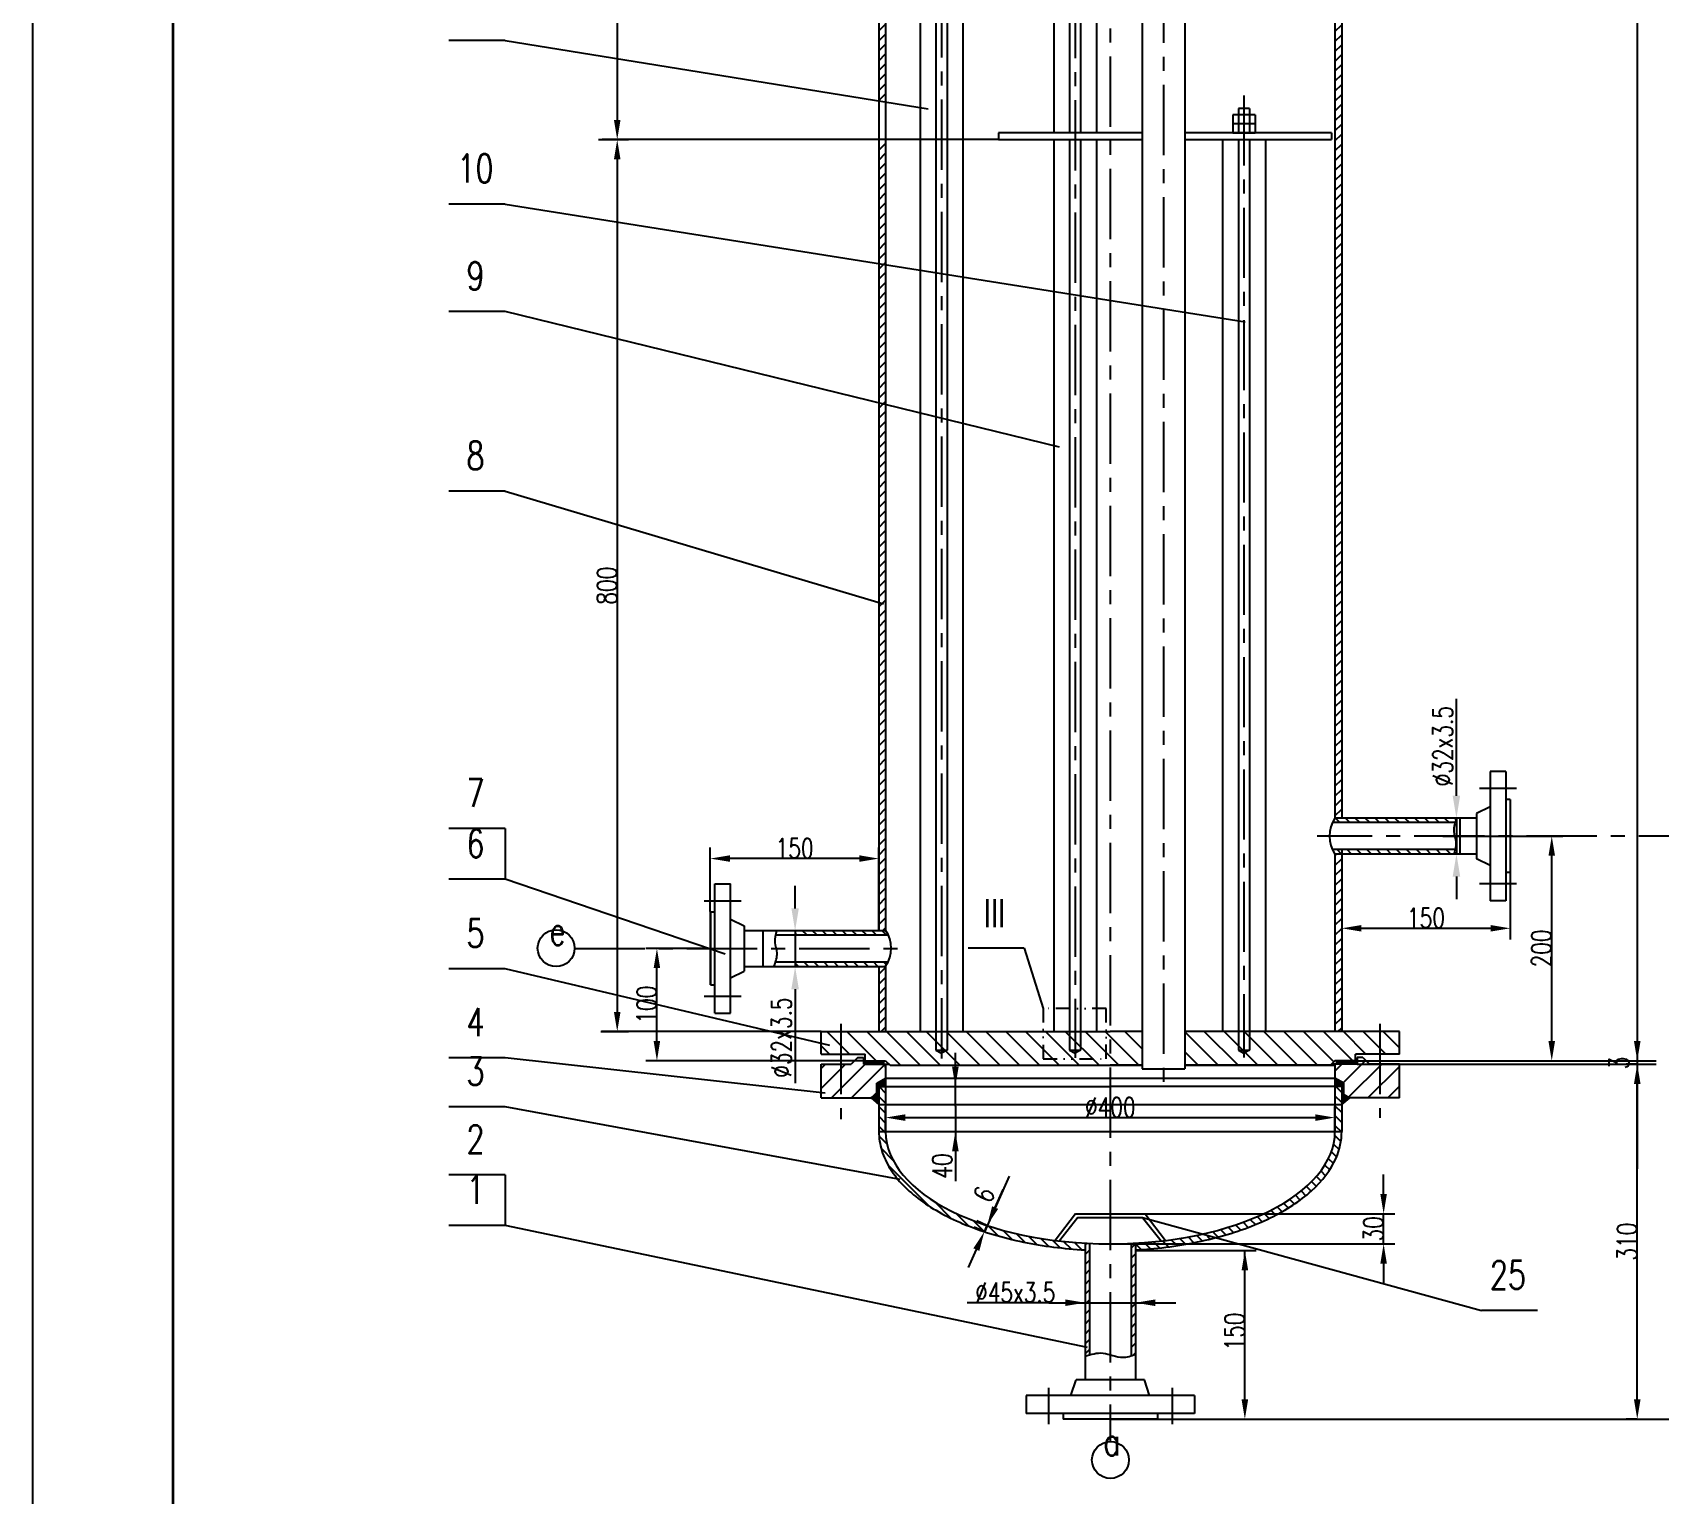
# Model space of a CAD drawing. Extents: x -11639 to -9817, y 3347 to 4292.
# Drawn here: x -11624.1 to -11334.4, y 3637.3 to 3897.5 of the extents above; entities that cross this region are included whole.
import ezdxf
from ezdxf.enums import TextEntityAlignment as Align

# ---------------------------------------------------------------- set-up
doc = ezdxf.new("R2010")
doc.units = 0
doc.header["$LTSCALE"] = 10
doc.header["$MEASUREMENT"] = 0
doc.linetypes.add('CENTER', pattern=[2, 1.25, -0.25, 0.25, -0.25])
doc.linetypes.add('DIVIDE2', pattern=[0.625, 0.25, -0.125, 0, -0.125, 0, -0.125])
doc.layers.get('0').update_dxf_attribs({"linetype": 'CONTINUOUS'})
doc.layers.get('DEFPOINTS').update_dxf_attribs({"linetype": 'CONTINUOUS'})
doc.layers.add('1', color=2, linetype='CONTINUOUS')
doc.layers.add('LK', color=240, linetype='CONTINUOUS')
doc.styles.add('HZ', font='txt', dxfattribs={"width": 0.75, "bigfont": 'hztxt'})
doc.styles.get("Standard").update_dxf_attribs({"font": 'simplex', "width": 0.75, "bigfont": 'hztxt'})
doc.dimstyles.get("Standard").update_dxf_attribs({"dimtxt": 0.18, "dimasz": 0.18, "dimexe": 0.18, "dimexo": 0.0625, "dimgap": 0.09, "dimtad": 0, "dimtih": 1, "dimtoh": 1, "dimdec": 4, "dimzin": 0, "dimtxsty": 'STANDARD', "dimcen": 0.09, "dimazin": 3, "dimtfac": 1, "dimtdec": 4, "dimtofl": 0, "dimtmove": 0, "dimatfit": 3, "dimtolj": 1, "dimtzin": 0})
pattern_1 = [(315, (-11803.35468, 4643.82579), (-0.088388348, -0.088388348), []), (225, (-11803.35468, 4643.82579), (-0.088388348, 0.088388348), [])]
pattern_2 = [(225, (-11061.0295, 4643.82579), (0.088388348, -0.088388348), []), (315, (-11061.0295, 4643.82579), (0.088388348, 0.088388348), [])]
pattern_3 = [(45, (-11803.3547, 3276.7197), (-1.767767, 1.767767), [])]
pattern_4 = [(45, (-11803.3547, 3260.2741), (-0.8838835, 0.8838835), [])]
pattern_5 = [(135, (-11803.3547, 3260.2741), (-0.8838835, -0.8838835), [])]

# ---------------------------------------------------------------- blocks, each defined once
blk = doc.blocks.new('*D15')
at = {"layer": '1', "color": 0}
for p, q in [((412.36, 491.62), (412.36, 475.79)), ((442.36, 488.32), (442.36, 475.79)), ((415.86, 477.79), (438.86, 477.79))]:
    blk.add_line(p, q, dxfattribs=at)
for points in [[(415.86, 478.37), (415.86, 477.21), (412.36, 477.79)], [(438.86, 478.37), (438.86, 477.21), (442.36, 477.79)]]:
    blk.add_solid(points, dxfattribs=at)
at = {"layer": 'DEFPOINTS', "color": 0}
for p in [(412.36, 491.68), (442.36, 488.38), (442.36, 477.79)]:
    blk.add_point(p, dxfattribs=at)
at = {"layer": '1', "color": 0, "insert": (427.36, 479.63), "char_height": 3.5, "attachment_point": 5, "style": 'HZ'}
blk.add_mtext('\\A1;150', dxfattribs=at)
blk = doc.blocks.new('*D16')
at = {"layer": '1', "color": 0}
for p, q in [((299.96, 470.76), (299.96, 482.2)), ((329.96, 467.46), (329.96, 482.2)), ((326.46, 480.2), (303.46, 480.2))]:
    blk.add_line(p, q, dxfattribs=at)
for points in [[(303.46, 480.79), (303.46, 479.62), (299.96, 480.2)], [(326.46, 480.79), (326.46, 479.62), (329.96, 480.2)]]:
    blk.add_solid(points, dxfattribs=at)
at = {"layer": 'DEFPOINTS', "color": 0}
for p in [(299.96, 480.2), (299.96, 470.7), (329.96, 467.4)]:
    blk.add_point(p, dxfattribs=at)
at = {"layer": '1', "color": 0, "insert": (314.96, 482.04), "char_height": 3.5, "attachment_point": 5, "style": 'HZ'}
blk.add_mtext('\\A1;150', dxfattribs=at)
blk = doc.blocks.new('*D17')
at = {"color": 0, "linetype": 'BYBLOCK'}
for p, q in [((299.66, 474.2), (288.45, 474.2)), ((290.45, 457.7), (290.45, 470.7)), ((307.31, 454.2), (288.45, 454.2))]:
    blk.add_line(p, q, dxfattribs=at)
for points in [[(289.87, 470.7), (291.03, 470.7), (290.45, 474.2)], [(289.87, 457.7), (291.03, 457.7), (290.45, 454.2)]]:
    blk.add_solid(points, dxfattribs=at)
at = {"layer": 'DEFPOINTS', "color": 0, "linetype": 'BYBLOCK'}
for p in [(290.45, 474.2), (299.72, 474.2), (307.37, 454.2)]:
    blk.add_point(p, dxfattribs=at)
at = {"color": 0, "linetype": 'BYBLOCK', "insert": (288.61, 464.2), "char_height": 3.5, "attachment_point": 5, "rotation": 90, "style": 'HZ'}
blk.add_mtext('\\A1;100', dxfattribs=at)
blk = doc.blocks.new('*D18')
at = {"layer": '1', "color": 0}
for p, q in [((280.45, 618.2), (285.39, 618.2)), ((283.39, 614.7), (283.39, 462.9)), ((280.45, 459.4), (285.39, 459.4))]:
    blk.add_line(p, q, dxfattribs=at)
for points in [[(282.8, 614.7), (283.97, 614.7), (283.39, 618.2)], [(282.8, 462.9), (283.97, 462.9), (283.39, 459.4)]]:
    blk.add_solid(points, dxfattribs=at)
at = {"layer": 'DEFPOINTS', "color": 0}
for p in [(280.39, 618.2), (280.39, 459.4), (283.39, 459.4)]:
    blk.add_point(p, dxfattribs=at)
at = {"layer": '1', "color": 0, "insert": (281.55, 538.8), "char_height": 3.5, "attachment_point": 5, "rotation": 90, "style": 'HZ'}
blk.add_mtext('\\A1;800', dxfattribs=at)
blk = doc.blocks.new('*D28')
at = {"layer": '1', "color": 0}
for p, q in [((331.16, 441.66), (331.16, 446.09)), ((411.16, 441.66), (411.16, 446.09)), ((334.66, 444.09), (407.66, 444.09))]:
    blk.add_line(p, q, dxfattribs=at)
for points in [[(334.66, 444.67), (334.66, 443.5), (331.16, 444.09)], [(407.66, 444.67), (407.66, 443.5), (411.16, 444.09)]]:
    blk.add_solid(points, dxfattribs=at)
at = {"layer": 'DEFPOINTS', "color": 0}
for p in [(411.16, 444.09), (331.16, 441.6), (411.16, 441.6)]:
    blk.add_point(p, dxfattribs=at)
at = {"layer": '1', "color": 0, "insert": (371.16, 445.93), "char_height": 3.5, "attachment_point": 5, "style": 'HZ'}
blk.add_mtext('\\A1;%%c400', dxfattribs=at)
blk = doc.blocks.new('*D70')
at = {"color": 0, "linetype": 'BYBLOCK'}
for p, q in [((350.67, 428.07), (352.1, 431.26)), ((348.69, 423.8), (346.92, 424.59)), ((349.18, 424.9), (347.41, 425.69)), ((348.74, 423.77), (349.24, 424.87)), ((348.74, 423.77), (349.24, 424.87)), ((347.31, 420.58), (345.88, 417.38))]:
    blk.add_line(p, q, dxfattribs=at)
for points in [[(350.13, 428.3), (351.2, 427.83), (349.24, 424.87)], [(346.78, 420.82), (347.85, 420.34), (348.74, 423.77)]]:
    blk.add_solid(points, dxfattribs=at)
at = {"layer": 'DEFPOINTS', "color": 0, "linetype": 'BYBLOCK'}
for p in [(348.74, 423.77), (349.24, 424.87), (349.24, 424.87)]:
    blk.add_point(p, dxfattribs=at)
at = {"color": 0, "linetype": 'BYBLOCK', "insert": (348.7, 430.42), "char_height": 3.5, "attachment_point": 5, "rotation": 65.8772, "style": 'HZ'}
blk.add_mtext('\\A1;6', dxfattribs=at)
blk = doc.blocks.new('*D73')
at = {"color": 0, "linetype": 'BYBLOCK'}
for p, q in [((419.82, 430.46), (419.82, 433.96)), ((416.14, 426.96), (421.82, 426.96)), ((419.82, 421.6), (419.82, 426.96)), ((416.14, 421.6), (421.82, 421.6)), ((419.82, 418.1), (419.82, 414.6))]:
    blk.add_line(p, q, dxfattribs=at)
for points in [[(419.24, 430.46), (420.4, 430.46), (419.82, 426.96)], [(419.24, 418.1), (420.4, 418.1), (419.82, 421.6)]]:
    blk.add_solid(points, dxfattribs=at)
at = {"layer": 'DEFPOINTS', "color": 0, "linetype": 'BYBLOCK'}
for p in [(416.08, 426.96), (419.82, 426.96), (416.08, 421.6)]:
    blk.add_point(p, dxfattribs=at)
at = {"color": 0, "linetype": 'BYBLOCK', "insert": (417.98, 424.28), "char_height": 3.5, "attachment_point": 5, "rotation": 90, "style": 'HZ'}
blk.add_mtext('\\A1;30', dxfattribs=at)

msp = doc.modelspace()

# ---------------------------------------------------------------- hatches: boundary and pattern name
at = {"layer": '1'}
h = msp.add_hatch(dxfattribs=at)
h.set_pattern_fill('ANSI31', color=256, scale=10, style=0)
h.set_pattern_definition(pattern_4)
h.paths.add_polyline_path([(-11472.19209, 4102.87345), (-11473.39209, 4102.87345), (-11473.39209, 4071.09846), (-11472.19209, 4070.8522)])
h.paths.add_polyline_path([(-11472.19209, 4070.8522), (-11473.39209, 4071.09846), (-11473.39209, 4043.65665), (-11472.19209, 4043.35355)])
h.paths.add_polyline_path([(-11472.19209, 4037.68191), (-11473.39209, 4037.40022), (-11473.39209, 3991.64415), (-11472.19209, 3991.64415)])
h.paths.add_polyline_path([(-11472.19209, 3991.64415), (-11473.39209, 3991.64415), (-11473.39209, 3954.1674), (-11472.19209, 3953.81905)])
h.paths.add_polyline_path([(-11472.19209, 3953.81905), (-11473.39209, 3954.1674), (-11473.39209, 3906.74762), (-11472.19209, 3906.28177)])
h.paths.add_polyline_path([(-11472.19209, 3906.28177), (-11473.39209, 3906.74762), (-11473.39209, 3885.37799), (-11472.19209, 3885.18402)])
h.paths.add_polyline_path([(-11472.19209, 3878.47201), (-11473.39209, 3878.47201), (-11473.39209, 3856.42515), (-11472.19209, 3856.2343)])
h.paths.add_polyline_path([(-11472.19209, 3856.2343), (-11473.39209, 3856.42515), (-11473.39209, 3831.60603), (-11472.19209, 3831.31285)])
h.paths.add_polyline_path([(-11472.19209, 3831.31285), (-11473.39209, 3831.60603), (-11473.39209, 3796.0625), (-11472.19209, 3795.70459)])
h.paths.add_polyline_path([(-11472.19209, 3795.70459), (-11473.39209, 3796.0625), (-11473.39209, 3737.67201), (-11472.19209, 3737.67201)])
h = msp.add_hatch(dxfattribs=at)
h.set_pattern_fill('ANSI31', color=256, scale=10, style=0)
h.set_pattern_definition(pattern_4)
h.paths.add_polyline_path([(-11390.99209, 3991.64415), (-11392.19209, 3991.64415), (-11392.19209, 3978.08977), (-11392.19209, 3757.67201), (-11390.99209, 3757.67201)])
h = msp.add_hatch(dxfattribs=at)
h.set_pattern_fill('ANSI31', color=256, scale=10, angle=90, style=0)
h.set_pattern_definition(pattern_5)
h.paths.add_polyline_path([(-11472.15189, 3737.67201), (-11488.30099, 3737.67201), (-11488.30099, 3736.87201), (-11471.71098, 3736.87201, 0.040163818)])
h.paths.add_polyline_path([(-11471.76675, 3732.07201), (-11488.30099, 3732.07201), (-11488.30099, 3731.27201), (-11472.23341, 3731.27201, 0.040724301)])
h.paths.add_polyline_path([(-11370.5728, 3757.67201), (-11392.19209, 3757.67201, 0.040438111), (-11392.64574, 3756.87201), (-11370.5728, 3756.87201)])
h.paths.add_polyline_path([(-11370.5728, 3752.07201), (-11392.64574, 3752.07201, 0.040438111), (-11392.19209, 3751.27201), (-11370.5728, 3751.27201)])
h = msp.add_hatch(dxfattribs=at)
h.set_pattern_fill('ANSI31', color=256, scale=10, style=0)
h.set_pattern_definition(pattern_4)
h.paths.add_polyline_path([(-11390.99209, 3751.27201), (-11392.19209, 3751.27201), (-11392.19209, 3719.67201), (-11390.99209, 3719.67201)])
h = msp.add_hatch(dxfattribs=at)
h.set_pattern_fill('ANSI31', color=256, scale=10, style=0)
h.set_pattern_definition(pattern_4)
h.paths.add_polyline_path([(-11472.19209, 3731.27201), (-11473.39209, 3731.27201), (-11473.39209, 3719.67201), (-11472.19209, 3719.67201)])
h = msp.add_hatch(dxfattribs=at)
h.set_pattern_fill('ANSI31', color=256, scale=20, angle=90, style=0)
h.set_pattern_definition([(135, (-11803.3547, 3276.7197), (-1.767767, -1.767767), [])])
h.paths.add_polyline_path([(-11483.65058, 3719.67201), (-11483.65058, 3715.67201), (-11475.85058, 3715.67201), (-11475.85058, 3714.47201), (-11472.19209, 3714.47201), (-11471.39209, 3713.67201), (-11432.19209, 3713.67201), (-11432.19209, 3719.67201)])
h.paths.add_polyline_path([(-11426.52448, 3719.67201), (-11432.19209, 3719.67201), (-11432.19209, 3713.67201), (-11426.52448, 3713.67201)])
h.paths.add_polyline_path([(-11392.99209, 3713.67201), (-11392.19209, 3714.47201), (-11388.5336, 3714.47201), (-11388.5336, 3715.67201), (-11380.7336, 3715.67201), (-11380.7336, 3719.67201), (-11418.92448, 3719.67201), (-11418.92448, 3713.67201)])
h = msp.add_hatch(dxfattribs=at)
h.set_pattern_fill('ANSI31', color=256, scale=20, style=0)
h.set_pattern_definition(pattern_3)
h.paths.add_polyline_path([(-11483.65058, 3713.87201), (-11483.65058, 3707.87201), (-11474.78981, 3707.87201), (-11473.75058, 3708.47201), (-11473.75058, 3710.47201), (-11472.19209, 3711.3718), (-11472.19209, 3713.67201), (-11472.19209, 3713.87201), (-11476.15058, 3713.87201)])
h.paths.add_polyline_path([(-11388.2336, 3713.87201), (-11392.19209, 3713.87201), (-11392.19209, 3711.3718), (-11390.6336, 3710.47201), (-11390.6336, 3708.47201), (-11389.59437, 3707.87201), (-11380.7336, 3707.87201), (-11380.7336, 3713.87201)])
h = msp.add_hatch(dxfattribs=at)
h.set_pattern_fill('ANSI37', color=256, style=0)
h.set_pattern_definition(pattern_1)
h.paths.add_polyline_path([(-11475.85058, 3714.47201), (-11475.85058, 3713.87201), (-11472.49209, 3713.87201), (-11472.49209, 3714.47201)])
h = msp.add_hatch(dxfattribs=at)
h.set_pattern_fill('ANSI37', color=256, style=0)
h.set_pattern_definition(pattern_2)
h.paths.add_polyline_path([(-11391.89209, 3714.47201), (-11391.89209, 3713.87201), (-11388.5336, 3713.87201), (-11388.5336, 3714.47201)])
h = msp.add_hatch(dxfattribs=at)
h.set_pattern_fill('ANSI31', color=256, scale=20, style=0)
h.set_pattern_definition(pattern_3)
h.paths.add_polyline_path([(-11386.0336, 3713.87201), (-11386.6336, 3714.47201), (-11388.2336, 3714.47201), (-11388.2336, 3713.87201)])
h.paths.add_polyline_path([(-11388.2336, 3715.07201), (-11388.2336, 3714.47201), (-11386.6336, 3714.47201), (-11387.2336, 3715.07201)])
h = msp.add_hatch(dxfattribs=at)
h.set_pattern_fill('ANSI37', color=256, style=0)
h.set_pattern_definition(pattern_1)
h.paths.add_polyline_path([(-11473.39209, 3706.70662), (-11474.78981, 3707.87201), (-11473.75058, 3708.47201), (-11473.39209, 3708.47201)])
h.paths.add_polyline_path([(-11473.39209, 3708.47201), (-11473.75058, 3708.47201), (-11473.75058, 3710.47201), (-11473.39209, 3710.47201)])
h.paths.add_polyline_path([(-11473.39209, 3709.87345), (-11473.39209, 3710.47201), (-11472.19209, 3710.47201), (-11472.19209, 3709.87345)])
h.paths.add_polyline_path([(-11472.19209, 3711.3718), (-11472.19209, 3710.47201), (-11473.75058, 3710.47201)])
h = msp.add_hatch(dxfattribs=at)
h.set_pattern_fill('ANSI37', color=256, style=0)
h.set_pattern_definition(pattern_2)
h.paths.add_polyline_path([(-11390.99209, 3706.70662), (-11389.59437, 3707.87201), (-11390.6336, 3708.47201), (-11390.99209, 3708.47201)])
h.paths.add_polyline_path([(-11390.99209, 3708.47201), (-11390.6336, 3708.47201), (-11390.6336, 3710.47201), (-11390.99209, 3710.47201)])
h.paths.add_polyline_path([(-11390.99209, 3709.87345), (-11390.99209, 3710.47201), (-11392.19209, 3710.47201), (-11392.19209, 3709.87345)])
h.paths.add_polyline_path([(-11392.19209, 3711.3718), (-11392.19209, 3710.47201), (-11390.6336, 3710.47201)])
h = msp.add_hatch(dxfattribs=at)
h.set_pattern_fill('ANSI31', color=256, scale=10, angle=90, style=0)
h.set_pattern_definition(pattern_5)
edge = h.paths.add_edge_path()
edge.add_ellipse((-11432.19209, 3701.87345), major_axis=(40, 0), ratio=0.5, start_angle=180, end_angle=263.5405502, ccw=False)
edge.add_line((-11472.19209, 3701.87345), (-11473.39209, 3701.87345))
edge.add_spline(control_points=[(-11473.39209, 3701.87345), (-11473.39209, 3700.73008), (-11473.21585, 3699.58721), (-11472.52545, 3697.35054), (-11472.01204, 3696.25689), (-11470.96176, 3694.59615), (-11470.5279, 3694.00296), (-11470.04609, 3693.42395)], knot_values=[3.141592654, 3.141592654, 3.141592654, 3.141592654, 3.294722123, 3.294722123, 3.447851593, 3.447851593, 3.535837972, 3.535837972, 3.535837972, 3.535837972], degree=3, periodic=0)
edge.add_spline(control_points=[(-11470.04609, 3693.42395), (-11468.93317, 3692.0865), (-11467.56444, 3690.82471), (-11463.69198, 3687.9792), (-11460.95114, 3686.49156), (-11454.76888, 3683.98121), (-11451.32763, 3682.95933), (-11444.16264, 3681.48314), (-11440.45607, 3681.00852), (-11436.69209, 3680.79853)], knot_values=[3.535837972, 3.535837972, 3.535837972, 3.535837972, 3.739078808, 3.739078808, 4.030306023, 4.030306023, 4.321533238, 4.321533238, 4.601330887, 4.601330887, 4.601330887, 4.601330887], degree=3, periodic=0)
edge.add_line((-11436.69209, 3680.79853), (-11436.69209, 3682.00041))
edge = h.paths.add_edge_path()
edge.add_spline(control_points=[(-11427.69209, 3680.79874), (-11426.6086, 3680.85906), (-11425.5298, 3680.94118), (-11420.58754, 3681.42053), (-11416.82284, 3682.0799), (-11409.81013, 3683.91796), (-11406.56285, 3685.09611), (-11400.84427, 3687.89124), (-11398.37257, 3689.50745), (-11394.40881, 3693.08816), (-11392.91429, 3695.05627), (-11391.33885, 3698.67581), (-11390.99209, 3700.27342), (-11390.99209, 3701.87345)], knot_values=[4.823447717, 4.823447717, 4.823447717, 4.823447717, 4.903987668, 4.903987668, 5.195214883, 5.195214883, 5.486442098, 5.486442098, 5.777669313, 5.777669313, 6.068896528, 6.068896528, 6.283185307, 6.283185307, 6.283185307, 6.283185307], degree=3, periodic=0)
edge.add_line((-11390.99209, 3701.87345), (-11392.19209, 3701.87345))
edge.add_ellipse((-11432.19209, 3701.87345), major_axis=(40, 0), ratio=0.5, start_angle=276.4594498, end_angle=360, ccw=False)
edge.add_line((-11427.69209, 3682.00041), (-11427.69209, 3680.79874))
h.paths.add_polyline_path([(-11390.99209, 3706.70662), (-11392.19209, 3706.70662), (-11392.19209, 3701.87345), (-11390.99209, 3701.87345)])
h.paths.add_polyline_path([(-11390.99209, 3709.87345), (-11392.19209, 3709.87345), (-11392.19209, 3706.70662), (-11390.99209, 3706.70662)])
h.paths.add_polyline_path([(-11472.19209, 3709.87345), (-11473.39209, 3709.87345), (-11473.39209, 3706.70662), (-11472.19209, 3706.70662)])
h.paths.add_polyline_path([(-11472.19209, 3706.70662), (-11473.39209, 3706.70662), (-11473.39209, 3701.87345), (-11472.19209, 3701.87345)])
h = msp.add_hatch(dxfattribs=at)
h.set_pattern_fill('ANSI31', color=256, scale=10, style=0)
h.set_pattern_definition(pattern_4)
edge = h.paths.add_edge_path()
edge.add_line((-11435.89209, 3671.39824), (-11436.69209, 3671.39824))
edge.add_line((-11436.69209, 3671.39824), (-11436.69209, 3669.39824))
edge.add_line((-11436.69209, 3669.39824), (-11436.69209, 3661.89749))
edge.add_spline(control_points=[(-11436.69169, 3661.8976), (-11436.42513, 3661.97702), (-11436.15857, 3662.05644), (-11435.89209, 3662.12931)], knot_values=[0, 0, 0, 0, 0.809317009, 0.809317009, 0.809317009, 0.809317009], degree=3, periodic=0)
edge.add_line((-11435.89209, 3662.12931), (-11435.89209, 3671.39824))
edge = h.paths.add_edge_path()
edge.add_ellipse((-11432.19209, 3701.87345), major_axis=(40, 0), ratio=0.5, start_angle=263.5405502, end_angle=264.6925533, ccw=False)
edge.add_line((-11436.69209, 3682.00041), (-11436.69209, 3671.39824))
edge.add_line((-11436.69209, 3671.39824), (-11435.89209, 3671.39824))
edge.add_line((-11435.89209, 3671.39824), (-11435.89209, 3681.95919))
edge = h.paths.add_edge_path()
edge.add_line((-11427.69209, 3681.94041), (-11427.69209, 3682.00041))
edge.add_ellipse((-11432.19209, 3701.87345), major_axis=(40, 0), ratio=0.5, start_angle=275.3074467, end_angle=276.4594498, ccw=False)
edge.add_line((-11428.49209, 3681.95919), (-11428.49209, 3671.39824))
edge.add_line((-11428.49209, 3671.39824), (-11427.69209, 3671.39824))
edge.add_line((-11427.69209, 3671.39824), (-11427.69209, 3681.94041))
edge = h.paths.add_edge_path()
edge.add_line((-11427.69209, 3671.39824), (-11428.49209, 3671.39824))
edge.add_line((-11428.49209, 3671.39824), (-11428.49209, 3661.95485))
edge.add_spline(control_points=[(-11428.49209, 3661.95485), (-11428.23535, 3662.03532), (-11427.97868, 3662.12643), (-11427.722, 3662.21753)], knot_values=[8.362433225, 8.362433225, 8.362433225, 8.362433225, 9.154489344, 9.154489344, 9.154489344, 9.154489344], degree=3, periodic=0)
edge.add_line((-11427.69209, 3662.22805), (-11427.69209, 3671.39824))

# ---------------------------------------------------------------- linework, layer by layer
at = {"color": 0, "linetype": 'BYBLOCK'}
for p, q in [((-11519.9692, 4048.65436), (-11519.9692, 3881.97201)), ((-11523.32206, 3878.47201), (-11517.9692, 3878.47201)), ((-11370.5728, 3761.67201), (-11370.5728, 3765.67201)), ((-11370.5728, 3757.67201), (-11370.5728, 3751.27201)), ((-11372.9783, 3754.47201), (-11351.60807, 3754.47201)), ((-11353.60807, 3717.97201), (-11353.60807, 3750.97201)), ((-11488.30099, 3741.61391), (-11488.30099, 3745.61391)), ((-11370.5728, 3747.27201), (-11370.5728, 3743.27201)), ((-11488.30099, 3737.61391), (-11488.30099, 3731.21391)), ((-11488.30099, 3727.21391), (-11488.30099, 3723.21391)), ((-11372.9783, 3714.47201), (-11351.60807, 3714.47201)), ((-11338.44311, 3713.87201), (-11340.38311, 3713.87201)), ((-11338.38311, 3654.17372), (-11338.38311, 3710.37201)), ((-11472.19209, 3709.87345), (-11457.7732, 3709.87345)), ((-11459.7732, 3706.37345), (-11459.7732, 3705.37345)), ((-11472.19209, 3701.87345), (-11457.7732, 3701.87345)), ((-11436.69209, 3681.94041), (-11436.69209, 3669.39824)), ((-11427.69209, 3681.94041), (-11427.69209, 3669.39824)), ((-11427.69209, 3680.67177), (-11406.23414, 3680.67177)), ((-11408.23414, 3654.17372), (-11408.23414, 3680.67177)), ((-11443.14573, 3671.39824), (-11420.4983, 3671.39824)), ((-11432.13209, 3650.67372), (-11406.23414, 3650.67372)), ((-11338.44311, 3650.67372), (-11340.38311, 3650.67372))]:
    msp.add_line(p, q, dxfattribs=at)
for points in [[(-11520.55253, 3881.97201), (-11519.38587, 3881.97201), (-11519.9692, 3878.47201)], [(-11371.23946, 3761.67201), (-11369.90613, 3761.67201), (-11370.5728, 3757.67201)], [(-11354.1914, 3750.97201), (-11353.02474, 3750.97201), (-11353.60807, 3754.47201)], [(-11371.23946, 3747.27201), (-11369.90613, 3747.27201), (-11370.5728, 3751.27201)], [(-11488.96766, 3741.61391), (-11487.63432, 3741.61391), (-11488.30099, 3737.61391)], [(-11488.96766, 3727.21391), (-11487.63432, 3727.21391), (-11488.30099, 3731.21391)], [(-11354.1914, 3717.97201), (-11353.02474, 3717.97201), (-11353.60807, 3714.47201)], [(-11338.96645, 3717.97201), (-11337.79978, 3717.97201), (-11338.38311, 3714.47201)], [(-11460.35653, 3713.41219), (-11459.18987, 3713.41219), (-11459.7732, 3709.91219)], [(-11338.96645, 3710.37201), (-11337.79978, 3710.37201), (-11338.38311, 3713.87201)], [(-11460.35653, 3698.37345), (-11459.18987, 3698.37345), (-11459.7732, 3701.87345)], [(-11408.81747, 3677.17177), (-11407.65081, 3677.17177), (-11408.23414, 3680.67177)], [(-11440.19209, 3671.98157), (-11440.19209, 3670.81491), (-11436.69209, 3671.39824)], [(-11424.19158, 3671.98157), (-11424.19158, 3670.81491), (-11427.69158, 3671.39824)], [(-11408.81747, 3654.17372), (-11407.65081, 3654.17372), (-11408.23414, 3650.67372)], [(-11338.96645, 3654.17372), (-11337.79978, 3654.17372), (-11338.38311, 3650.67372)]]:
    msp.add_solid(points, dxfattribs=at)
at = {"layer": '1'}
for p, q in [((-11624.05331, 4292.20367), (-11624.05331, 3451.20367)), ((-11599.05331, 4282.20367), (-11599.05331, 3461.20367)), ((-11338.38311, 4186.58051), (-11338.38311, 3695.21122)), ((-11392.19209, 4137.22642), (-11392.19209, 3757.67201)), ((-11390.99209, 4137.22642), (-11390.99209, 3757.67201)), ((-11539.91928, 3896.13196), (-11549.91928, 3896.13196)), ((-11539.91928, 3896.13196), (-11464.58681, 3883.95464)), ((-11452.09209, 3878.47201), (-11522.64559, 3878.47201)), ((-11539.91928, 3867.00581), (-11549.91928, 3867.00581)), ((-11539.91928, 3867.00581), (-11408.16171, 3846.05074)), ((-11539.91928, 3847.85974), (-11549.91928, 3847.85974)), ((-11441.21778, 3823.74531), (-11539.91928, 3847.85974)), ((-11539.91928, 3815.9049), (-11549.91928, 3815.9049)), ((-11539.91928, 3815.9049), (-11472.57086, 3795.81756)), ((-11370.5728, 3765.67201), (-11370.5728, 3778.94219)), ((-11539.91928, 3755.81202), (-11549.91928, 3755.81202)), ((-11539.91928, 3755.81202), (-11539.91928, 3746.81202)), ((-11539.91928, 3755.81202), (-11539.91928, 3746.81202)), ((-11539.91928, 3746.81202), (-11549.91928, 3746.81202)), ((-11500.74346, 3733.4869), (-11539.91928, 3746.81202)), ((-11503.39209, 3727.97201), (-11503.39209, 3740.97201)), ((-11447.50061, 3734.51572), (-11457.50061, 3734.51572)), ((-11447.50061, 3734.51572), (-11444.13761, 3723.78887)), ((-11539.91928, 3730.86325), (-11549.91928, 3730.86325)), ((-11482.10989, 3717.18519), (-11539.91928, 3730.86325)), ((-11488.30099, 3723.21391), (-11488.30099, 3710.47486)), ((-11483.65058, 3719.67201), (-11522.75028, 3719.67201)), ((-11459.7732, 3706.37345), (-11459.7732, 3715.87734)), ((-11539.91928, 3714.98696), (-11549.91928, 3714.98696)), ((-11482.92743, 3708.69386), (-11539.91928, 3714.98696)), ((-11475.85058, 3714.47201), (-11495.98518, 3714.47201)), ((-11475.85058, 3714.47201), (-11472.49209, 3714.47201)), ((-11472.19209, 3713.27345), (-11472.19209, 3713.87201)), ((-11471.39209, 3713.67201), (-11432.19209, 3713.67201)), ((-11426.52448, 3713.67201), (-11432.19209, 3713.67201)), ((-11392.99209, 3713.67201), (-11418.92448, 3713.67201)), ((-11391.89209, 3713.87201), (-11391.89209, 3714.47201)), ((-11388.5336, 3714.47201), (-11391.89209, 3714.47201)), ((-11388.5336, 3714.47201), (-11373.0383, 3714.47201)), ((-11380.7336, 3713.87201), (-11386.0336, 3713.87201)), ((-11380.7336, 3713.87201), (-11343.96298, 3713.87201)), ((-11351.60807, 3714.47201), (-11335.03841, 3714.47201)), ((-11343.96298, 3713.87201), (-11335.03841, 3713.87201)), ((-11473.75058, 3710.47201), (-11472.19209, 3711.3718)), ((-11473.75058, 3710.47201), (-11472.19209, 3710.47201)), ((-11473.75058, 3708.47201), (-11473.75058, 3710.47201)), ((-11390.6336, 3710.47201), (-11392.19209, 3710.47201)), ((-11483.65058, 3707.87201), (-11474.78981, 3707.87201)), ((-11473.75058, 3708.47201), (-11474.78981, 3707.87201)), ((-11474.78981, 3707.87201), (-11473.39209, 3706.70662)), ((-11473.75058, 3708.47201), (-11473.39209, 3708.47201)), ((-11473.39209, 3709.87345), (-11472.19209, 3709.87345)), ((-11390.6336, 3708.47201), (-11390.99209, 3708.47201)), ((-11380.7336, 3707.87201), (-11389.59437, 3707.87201)), ((-11539.91928, 3706.28517), (-11549.91928, 3706.28517)), ((-11469.61149, 3693.34396), (-11539.91928, 3706.28517)), ((-11459.7732, 3705.37345), (-11459.7732, 3695.30089)), ((-11539.91928, 3694.14564), (-11549.91928, 3694.14564)), ((-11539.91928, 3694.14564), (-11539.91928, 3685.14564)), ((-11459.7732, 3695.30089), (-11459.7732, 3693.0695)), ((-11450.19428, 3693.90978), (-11454.61162, 3684.04521)), ((-11426.00687, 3687.23207), (-11387.27648, 3687.23207)), ((-11539.91928, 3685.14564), (-11549.91928, 3685.14564)), ((-11436.26461, 3663.43029), (-11539.91928, 3685.14564)), ((-11426.43524, 3686.59563), (-11366.12326, 3669.99005)), ((-11432.19209, 3681.87345), (-11385.34496, 3681.87345)), ((-11443.14573, 3671.39824), (-11457.66351, 3671.39824)), ((-11356.12326, 3669.99005), (-11366.12326, 3669.99005)), ((-11423.79209, 3650.67372), (-11331.46861, 3650.67372))]:
    msp.add_line(p, q, dxfattribs=at)
at = {"layer": '1', "linetype": 'CENTER'}
for p, q in [((-11432.19209, 4273.26331), (-11432.19209, 3646.68064)), ((-11422.72448, 4208.2262), (-11422.72448, 3708.34561)), ((-11462.25042, 4045.60463), (-11462.25042, 3714.86399)), ((-11438.46764, 4045.48268), (-11438.46764, 3714.9995)), ((-11408.39089, 3886.36169), (-11408.39089, 3715.06711)), ((-11359.8984, 3762.97201), (-11366.48588, 3762.97201)), ((-11325.60401, 3754.47201), (-11395.37189, 3754.47201)), ((-11359.8984, 3745.97201), (-11366.48588, 3745.97201)), ((-11504.48578, 3742.97201), (-11497.8983, 3742.97201)), ((-11527.57341, 3734.47201), (-11469.01229, 3734.47201)), ((-11480.15058, 3721.04869), (-11480.15058, 3704.0624)), ((-11384.2336, 3721.04869), (-11384.2336, 3704.29076)), ((-11443.19209, 3656.27135), (-11443.19209, 3649.79434)), ((-11421.19209, 3656.27135), (-11421.19209, 3649.79434))]:
    msp.add_line(p, q, dxfattribs=at)
at = {"layer": '1', "linetype": 'DIVIDE2'}
for p, q in [((-11444.13761, 3723.78887), (-11444.13761, 3714.85215)), ((-11432.92232, 3723.78887), (-11444.13761, 3723.78887)), ((-11432.92232, 3714.85215), (-11432.92232, 3723.78887)), ((-11444.13761, 3714.85215), (-11432.92232, 3714.85215))]:
    msp.add_line(p, q, dxfattribs=at)
at = {"layer": '1', "const_width": 0.5}
msp.add_lwpolyline([(-11599.05331, 4282.20367), (-11040.05331, 4282.20367), (-11040.05331, 3461.20367), (-11599.05331, 3461.20367), (-11599.05331, 4282.20367)], dxfattribs=at)
at = {"layer": '1'}
for centre in [(-11530.85342, 3734.516), (-11432.16974, 3643.40042)]:
    msp.add_circle(centre, 3.2803, dxfattribs=at)
for points in [[(-11370.52233, 3757.64067), (-11370.80078, 3756.85494), (-11371.29665, 3755.45566), (-11370.47241, 3753.32308), (-11370.79697, 3751.98856), (-11371.02063, 3751.27201)], [(-11492.02623, 3731.30335), (-11491.74779, 3732.08908), (-11491.25191, 3733.48835), (-11492.07616, 3735.62094), (-11491.75159, 3736.95546), (-11491.52794, 3737.67201)]]:
    msp.add_open_spline(points, degree=3, knots=[0, 0, 0, 0, 2.415406633, 4.301495632, 6.490107107, 6.490107107, 6.490107107, 6.490107107], dxfattribs=at)
msp.add_spline([(-11436.69169, 3661.8976), (-11433.48823, 3662.43082), (-11429.96443, 3661.68432), (-11427.722, 3662.21753)], degree=3, dxfattribs=at)
at = {"layer": 'DEFPOINTS', "color": 0, "linetype": 'BYBLOCK'}
for p in [(-11523.38206, 3878.47201), (-11519.9692, 3878.47201), (-11373.0383, 3754.47201), (-11353.60807, 3754.47201), (-11370.5728, 3751.27201), (-11488.30099, 3731.21391), (-11373.0383, 3714.47201), (-11338.38311, 3713.87201), (-11338.38311, 3713.87201), (-11472.25209, 3709.87345), (-11472.25209, 3701.87345), (-11459.7732, 3701.87345), (-11436.69209, 3682.00041), (-11432.19209, 3681.87345), (-11427.69209, 3682.00041), (-11427.69209, 3671.39824), (-11338.38311, 3650.67372)]:
    msp.add_point(p, dxfattribs=at)
at = {"layer": 'LK'}
for p, q in [((-11426.52448, 4207.47345), (-11426.52448, 3713.07201)), ((-11418.92448, 4207.47345), (-11418.92448, 3713.07201)), ((-11392.19209, 4182.87345), (-11392.19209, 3757.67201)), ((-11390.99209, 4182.87345), (-11390.99209, 3757.67201)), ((-11473.39209, 4102.87345), (-11473.39209, 3737.73201)), ((-11472.19209, 4102.87345), (-11472.19209, 3737.73201)), ((-11473.39209, 4100.37345), (-11473.39209, 3737.73201)), ((-11472.19209, 4100.37345), (-11472.19209, 3737.73201)), ((-11466.05042, 4038.47201), (-11466.05042, 3719.67201)), ((-11463.25042, 4038.47201), (-11463.25042, 3716.39022)), ((-11461.25042, 4038.47201), (-11461.25042, 3716.39022)), ((-11458.45042, 4038.47201), (-11458.45042, 3719.67201)), ((-11442.26764, 4038.47201), (-11442.26764, 3879.67201)), ((-11439.46764, 4038.47201), (-11439.46764, 3879.67201)), ((-11437.46764, 4038.47201), (-11437.46764, 3879.67201)), ((-11434.66764, 4038.47201), (-11434.66764, 3879.67201)), ((-11407.39089, 3884.03053), (-11409.39089, 3884.03053)), ((-11409.39089, 3884.03053), (-11409.39089, 3879.67201)), ((-11407.39089, 3884.03053), (-11407.39089, 3879.67201)), ((-11406.39089, 3882.87201), (-11410.39089, 3882.87201)), ((-11410.39089, 3882.87201), (-11410.39089, 3879.67201)), ((-11406.39089, 3881.27201), (-11410.39089, 3881.27201)), ((-11406.39089, 3882.87201), (-11406.39089, 3879.67201)), ((-11452.09209, 3879.67201), (-11452.09209, 3878.47201)), ((-11426.52448, 3879.67201), (-11452.09209, 3879.67201)), ((-11452.09209, 3878.47201), (-11426.52448, 3878.47201)), ((-11442.26764, 3878.47201), (-11442.26764, 3719.67201)), ((-11439.46764, 3878.47201), (-11439.46764, 3716.39022)), ((-11437.46764, 3878.47201), (-11437.46764, 3716.39022)), ((-11434.66764, 3878.47201), (-11434.66764, 3719.67201)), ((-11392.79209, 3879.67201), (-11418.92448, 3879.67201)), ((-11418.92448, 3878.47201), (-11392.79209, 3878.47201)), ((-11412.19089, 3878.47201), (-11412.19089, 3719.67201)), ((-11410.39089, 3879.67201), (-11406.39089, 3879.67201)), ((-11409.39089, 3878.47201), (-11409.39089, 3867.77078)), ((-11407.39089, 3878.47201), (-11407.39089, 3867.77078)), ((-11404.59089, 3878.47201), (-11404.59089, 3719.67201)), ((-11392.79209, 3879.67201), (-11392.79209, 3878.47201)), ((-11409.39089, 3867.77078), (-11409.39089, 3716.39022)), ((-11407.39089, 3867.77078), (-11407.39089, 3716.39022)), ((-11364.59209, 3765.97201), (-11364.59209, 3742.97201)), ((-11361.79209, 3765.97201), (-11364.59209, 3765.97201)), ((-11361.79209, 3765.97201), (-11361.79209, 3742.97201)), ((-11364.59209, 3759.67201), (-11366.99209, 3758.48849)), ((-11360.99209, 3760.97201), (-11361.79209, 3760.97201)), ((-11360.99209, 3760.97201), (-11360.99209, 3747.97201)), ((-11370.78329, 3756.87201), (-11392.64574, 3756.87201)), ((-11366.99209, 3757.67201), (-11392.19209, 3757.67201)), ((-11369.94419, 3757.67201), (-11369.94419, 3751.27201)), ((-11366.99209, 3758.48849), (-11366.99209, 3750.45553)), ((-11370.80143, 3752.07201), (-11392.64574, 3752.07201)), ((-11366.99209, 3751.27201), (-11392.19209, 3751.27201)), ((-11392.19209, 3751.27201), (-11392.19209, 3719.67201)), ((-11392.19209, 3751.27201), (-11392.19209, 3719.67201)), ((-11390.99209, 3751.27201), (-11390.99209, 3719.67201)), ((-11390.99209, 3751.27201), (-11390.99209, 3719.67201)), ((-11364.59209, 3749.27201), (-11366.99209, 3750.45553)), ((-11360.99209, 3747.97201), (-11361.79209, 3747.97201)), ((-11502.59209, 3722.97201), (-11502.59209, 3745.97201)), ((-11502.59209, 3745.97201), (-11499.79209, 3745.97201)), ((-11499.79209, 3722.97201), (-11499.79209, 3745.97201)), ((-11361.79209, 3742.97201), (-11364.59209, 3742.97201)), ((-11503.39209, 3740.97201), (-11502.59209, 3740.97201)), ((-11503.39209, 3740.97201), (-11502.59209, 3740.97201)), ((-11503.39209, 3740.97201), (-11503.39209, 3727.97201)), ((-11499.79209, 3739.67201), (-11497.39209, 3738.48849)), ((-11497.39209, 3738.48849), (-11497.39209, 3730.45553)), ((-11497.39209, 3737.67201), (-11472.19209, 3737.67201)), ((-11494.06579, 3737.67201), (-11494.06579, 3731.27201)), ((-11491.74713, 3736.87201), (-11471.73844, 3736.87201)), ((-11499.79209, 3729.27201), (-11497.39209, 3730.45553)), ((-11497.39209, 3731.27201), (-11472.19209, 3731.27201)), ((-11491.76528, 3732.07201), (-11471.73844, 3732.07201)), ((-11473.39209, 3731.33201), (-11473.39209, 3719.67201)), ((-11473.39209, 3731.33201), (-11473.39209, 3719.67201)), ((-11472.19209, 3731.33201), (-11472.19209, 3719.67201)), ((-11472.19209, 3731.33201), (-11472.19209, 3719.67201)), ((-11503.39209, 3727.97201), (-11502.59209, 3727.97201)), ((-11503.39209, 3727.97201), (-11502.59209, 3727.97201)), ((-11504.48578, 3725.97201), (-11497.8983, 3725.97201)), ((-11502.59209, 3722.97201), (-11499.79209, 3722.97201)), ((-11483.65058, 3719.67201), (-11432.19209, 3719.67201)), ((-11483.65058, 3715.64455), (-11483.65058, 3719.67201)), ((-11426.52448, 3719.67201), (-11432.19209, 3719.67201)), ((-11380.7336, 3719.67201), (-11418.92448, 3719.67201)), ((-11380.7336, 3715.64455), (-11380.7336, 3719.67201)), ((-11463.25042, 3716.39022), (-11461.25042, 3716.39022)), ((-11463.25042, 3716.39022), (-11462.25042, 3715.81286)), ((-11461.25042, 3716.39022), (-11462.25042, 3715.81286)), ((-11439.46764, 3716.39022), (-11438.46764, 3715.81286)), ((-11439.46764, 3716.39022), (-11437.46764, 3716.39022)), ((-11437.46764, 3716.39022), (-11438.46764, 3715.81286)), ((-11409.39089, 3716.39022), (-11408.39089, 3715.81286)), ((-11409.39089, 3716.39022), (-11407.39089, 3716.39022)), ((-11407.39089, 3716.39022), (-11408.39089, 3715.81286)), ((-11483.65058, 3715.67201), (-11475.85058, 3715.67201)), ((-11483.65058, 3713.87201), (-11478.35058, 3713.87201)), ((-11483.65058, 3707.87201), (-11483.65058, 3713.87201)), ((-11477.15058, 3715.07201), (-11478.35058, 3713.87201)), ((-11477.15058, 3715.07201), (-11476.15058, 3715.07201)), ((-11476.15058, 3715.07201), (-11476.15058, 3713.87201)), ((-11476.15058, 3713.87201), (-11471.59209, 3713.87201)), ((-11475.85058, 3714.47201), (-11475.85058, 3715.67201)), ((-11475.85058, 3714.47201), (-11475.85058, 3713.87201)), ((-11475.85058, 3714.47201), (-11472.19209, 3714.47201)), ((-11472.49209, 3713.87201), (-11472.49209, 3714.47201)), ((-11472.19209, 3714.47201), (-11471.39209, 3713.67201)), ((-11472.19209, 3713.67201), (-11472.19209, 3701.87345)), ((-11471.39209, 3713.67201), (-11426.52448, 3713.67201)), ((-11426.52448, 3713.07201), (-11418.92448, 3713.07201)), ((-11418.92448, 3713.67201), (-11392.19209, 3713.67201)), ((-11392.19209, 3714.47201), (-11392.99209, 3713.67201)), ((-11388.2336, 3713.87201), (-11392.79209, 3713.87201)), ((-11388.5336, 3714.47201), (-11392.19209, 3714.47201)), ((-11392.19209, 3713.87201), (-11392.19209, 3701.87345)), ((-11388.5336, 3714.47201), (-11388.5336, 3715.67201)), ((-11380.7336, 3715.67201), (-11388.5336, 3715.67201)), ((-11388.5336, 3714.47201), (-11388.5336, 3713.87201)), ((-11387.2336, 3715.07201), (-11388.2336, 3715.07201)), ((-11388.2336, 3715.07201), (-11388.2336, 3713.87201)), ((-11388.2336, 3713.87201), (-11380.7336, 3713.87201)), ((-11387.2336, 3715.07201), (-11386.0336, 3713.87201)), ((-11380.7336, 3707.87201), (-11380.7336, 3713.87201)), ((-11472.19209, 3711.3718), (-11392.19209, 3711.3718)), ((-11390.6336, 3710.47201), (-11392.19209, 3711.3718)), ((-11390.99209, 3710.67898), (-11390.99209, 3701.87345)), ((-11390.6336, 3708.47201), (-11390.6336, 3710.47201)), ((-11483.65058, 3707.87201), (-11474.78981, 3707.87201)), ((-11473.39209, 3709.87345), (-11473.39209, 3701.87345)), ((-11472.38765, 3709.87345), (-11432.19209, 3709.87345)), ((-11391.99653, 3709.87345), (-11432.19209, 3709.87345)), ((-11390.99209, 3709.87345), (-11392.19209, 3709.87345)), ((-11389.59437, 3707.87201), (-11391.0336, 3706.67201)), ((-11390.6336, 3708.47201), (-11389.59437, 3707.87201)), ((-11380.7336, 3707.87201), (-11389.59437, 3707.87201)), ((-11473.39209, 3706.70662), (-11390.99209, 3706.70662)), ((-11473.39209, 3701.87345), (-11390.99209, 3701.87345)), ((-11438.37731, 3687.23207), (-11442.00424, 3682.48452)), ((-11438.37731, 3687.23207), (-11426.00687, 3687.23207)), ((-11426.00687, 3687.23207), (-11422.37994, 3682.48452)), ((-11437.94894, 3686.59563), (-11441.2396, 3682.39177)), ((-11437.94894, 3686.59563), (-11426.43524, 3686.59563)), ((-11426.43524, 3686.59563), (-11423.14458, 3682.39177)), ((-11436.69209, 3682.00041), (-11436.69209, 3657.67372)), ((-11435.89209, 3681.95919), (-11435.89209, 3662.12931)), ((-11428.49209, 3681.95919), (-11428.49209, 3661.95485)), ((-11427.69209, 3682.00041), (-11427.69209, 3657.67372)), ((-11439.19209, 3654.87372), (-11438.26384, 3657.67372)), ((-11426.12034, 3657.67372), (-11438.26384, 3657.67372)), ((-11425.19209, 3654.87372), (-11426.12034, 3657.67372)), ((-11447.19209, 3654.87372), (-11447.19209, 3651.67372)), ((-11417.19209, 3654.87372), (-11447.19209, 3654.87372)), ((-11417.19209, 3654.87372), (-11417.19209, 3651.67372)), ((-11417.19209, 3651.67372), (-11447.19209, 3651.67372)), ((-11440.59209, 3651.67372), (-11440.59209, 3650.67372)), ((-11423.79209, 3650.67372), (-11440.59209, 3650.67372)), ((-11423.79209, 3651.67372), (-11423.79209, 3650.67372))]:
    msp.add_line(p, q, dxfattribs=at)
for centre, start, end in [((-11387.48117, 3754.47201), 145.8127827, 214.1872173), ((-11476.90301, 3734.53201), 325.8127827, 34.1872173)]:
    msp.add_arc(centre, 5.69498, start, end, dxfattribs=at)
msp.add_ellipse((-11432.19209, 3701.87345), major_axis=(40, 0), ratio=0.5, start_param=3.141592654, end_param=6.283185307, dxfattribs=at)
for points, knots in [([(-11473.39209, 3701.87345), (-11473.39209, 3700.73008), (-11473.21585, 3699.58721), (-11472.52545, 3697.35054), (-11472.01204, 3696.25689), (-11470.07646, 3693.19628), (-11468.25352, 3691.33104), (-11463.69198, 3687.9792), (-11460.95114, 3686.49156), (-11454.76888, 3683.98121), (-11451.32763, 3682.95933), (-11444.16264, 3681.48314), (-11440.45607, 3681.00852), (-11436.69209, 3680.79853)], [3.141592654, 3.141592654, 3.141592654, 3.141592654, 3.294722123, 3.294722123, 3.447851593, 3.447851593, 3.739078808, 3.739078808, 4.030306023, 4.030306023, 4.321533238, 4.321533238, 4.601330887, 4.601330887, 4.601330887, 4.601330887]), ([(-11427.69209, 3680.79874), (-11426.6086, 3680.85906), (-11425.5298, 3680.94118), (-11420.58754, 3681.42053), (-11416.82284, 3682.0799), (-11409.81013, 3683.91796), (-11406.56285, 3685.09611), (-11400.84427, 3687.89124), (-11398.37257, 3689.50745), (-11394.40881, 3693.08816), (-11392.91429, 3695.05627), (-11391.33885, 3698.67581), (-11390.99209, 3700.27342), (-11390.99209, 3701.87345)], [4.823447717, 4.823447717, 4.823447717, 4.823447717, 4.903987668, 4.903987668, 5.195214883, 5.195214883, 5.486442098, 5.486442098, 5.777669313, 5.777669313, 6.068896528, 6.068896528, 6.283185307, 6.283185307, 6.283185307, 6.283185307])]:
    msp.add_open_spline(points, degree=3, knots=knots, dxfattribs=at)
msp.add_point((-11432.19209, 3650.67372), dxfattribs=at)

# ---------------------------------------------------------------- texts
at = {"color": 0, "linetype": 'BYBLOCK', "style": 'HZ', "width": 0.75}
for s, p in [('10', (-11545.20779, 3870.86027)), ('9', (-11545.20779, 3851.7142)), ('8', (-11545.20779, 3819.75936)), ('7', (-11545.20779, 3759.66648)), ('6', (-11545.20779, 3750.66648)), ('III', (-11452.83058, 3738.24587)), ('5', (-11545.20779, 3734.71771)), ('e', (-11530.60581, 3735.0856)), ('4', (-11545.20779, 3718.84143)), ('3', (-11545.20779, 3710.13963)), ('2', (-11545.20779, 3698.0001)), ('1', (-11545.20779, 3689.0001)), ('25', (-11361.41177, 3673.84451)), ('a', (-11431.92213, 3644.22075))]:
    msp.add_text(s, height=5, dxfattribs=at).set_placement(p, align=Align.CENTER)
at = {"color": 0, "linetype": 'BYBLOCK', "char_height": 3.5, "attachment_point": 5, "rotation": 90, "style": 'HZ'}
for s, insert in [('\\A1;∅32x3.5', (-11373.00372, 3770.49169)), ('\\A1;200', (-11355.44807, 3734.47201)), ('\\A1;∅32x3.5', (-11490.73191, 3718.59444)), ('3', (-11341.63008, 3714.08565)), ('\\A1;40', (-11462.11199, 3695.74473)), ('310', (-11340.22311, 3682.27287)), ('\\A1;150', (-11410.07414, 3666.27358))]:
    msp.add_mtext(s, dxfattribs=dict(at, insert=insert))
at = {"color": 0, "linetype": 'BYBLOCK', "insert": (-11449.10449, 3673.23824), "char_height": 3.5, "attachment_point": 5, "style": 'HZ'}
msp.add_mtext('%%c45x3.5', dxfattribs=at)

# ---------------------------------------------------------------- dimensions: what is measured, and where the dimension line sits
at = {"layer": '1'}
for base, p1, p2, text, override, picture, middle in [((-11519.9692, 3719.67201), (-11522.96111, 3878.47201), (-11522.96111, 3719.67201), '800', {"dimtxt": 3.5, "dimasz": 3.5, "dimexe": 2, "dimexo": 0.06, "dimtad": 1, "dimtih": 0, "dimtoh": 0, "dimdec": 2, "dimtxsty": 'HZ', "dimtfac": 0.75, "dimtdec": 2, "dimtmove": 2}, '*D18', (-11521.8092, 3799.07201)), ((-11512.90364, 3734.47201), (-11495.98518, 3714.47201), (-11503.63968, 3734.47201), '100', {"dimtxt": 3.5, "dimasz": 3.5, "dimexe": 2, "dimexo": 0.06, "dimtad": 1, "dimtih": 0, "dimtoh": 0, "dimdec": 2, "dimtxsty": 'HZ', "dimtfac": 0.75, "dimtdec": 2, "dimtmove": 2}, '*D17', (-11514.74364, 3724.47201)), ((-11383.53307, 3687.23207), (-11387.27648, 3681.87345), (-11387.27648, 3687.23207), '30', {"dimtxt": 3.5, "dimasz": 3.5, "dimexe": 2, "dimexo": 0.06, "dimtad": 1, "dimtih": 0, "dimtoh": 0, "dimdec": 0, "dimtxsty": 'HZ', "dimtfac": 0.75, "dimtdec": 2, "dimtofl": 1}, '*D73', (-11385.37307, 3684.55276))]:
    dim = msp.add_linear_dim(base=base, p1=p1, p2=p2, angle=90, text=text, dimstyle='STANDARD', override=override, dxfattribs=at)
    dim.commit()
    dim.dimension.update_dxf_attribs({"geometry": picture, "text_midpoint": middle, "insert": (-11803.35468, 3260.27412)})
for base, p1, p2, text, picture, middle, set_off in [((-11503.39209, 3750.47788), (-11473.39209, 3737.67201), (-11503.39209, 3740.97201), '150', '*D16', (-11488.39209, 3752.31788), (-11803.35468, 3270.27412)), ((-11360.99209, 3738.06325), (-11390.99209, 3751.95616), (-11360.99209, 3748.65616), '150', '*D15', (-11375.99209, 3739.90325), (-11803.35468, 3260.27412)), ((-11392.19209, 3704.36053), (-11472.19209, 3701.87345), (-11392.19209, 3701.87345), '%%c400', '*D28', (-11432.19209, 3706.20053), (-11803.35468, 3260.27412))]:
    dim = msp.add_linear_dim(base=base, p1=p1, p2=p2, text=text, dimstyle='STANDARD', override={"dimtxt": 3.5, "dimasz": 3.5, "dimexe": 2, "dimexo": 0.06, "dimtad": 1, "dimtih": 0, "dimtoh": 0, "dimdec": 2, "dimtxsty": 'HZ', "dimtfac": 0.75, "dimtdec": 2, "dimtmove": 2}, dxfattribs=at)
    dim.commit()
    dim.dimension.update_dxf_attribs({"geometry": picture, "text_midpoint": middle, "insert": set_off})
dim = msp.add_linear_dim(base=(-11454.11868, 3685.14604), p1=(-11454.61162, 3684.04521), p2=(-11454.11868, 3685.14604), angle=65.8772442, text='6', dimstyle='STANDARD', override={"dimtxt": 3.5, "dimasz": 3.5, "dimexe": 2, "dimexo": 0.06, "dimtad": 1, "dimtih": 0, "dimtoh": 0, "dimdec": 0, "dimtxsty": 'HZ', "dimtfac": 0.75, "dimtdec": 2, "dimtofl": 1}, dxfattribs=at)
dim.commit()
dim.dimension.update_dxf_attribs({"geometry": '*D70', "text_midpoint": (-11454.65787, 3690.69039), "dimtype": 161, "insert": (-11803.35468, 3260.27412)})

doc.saveas('drawing.dxf')
